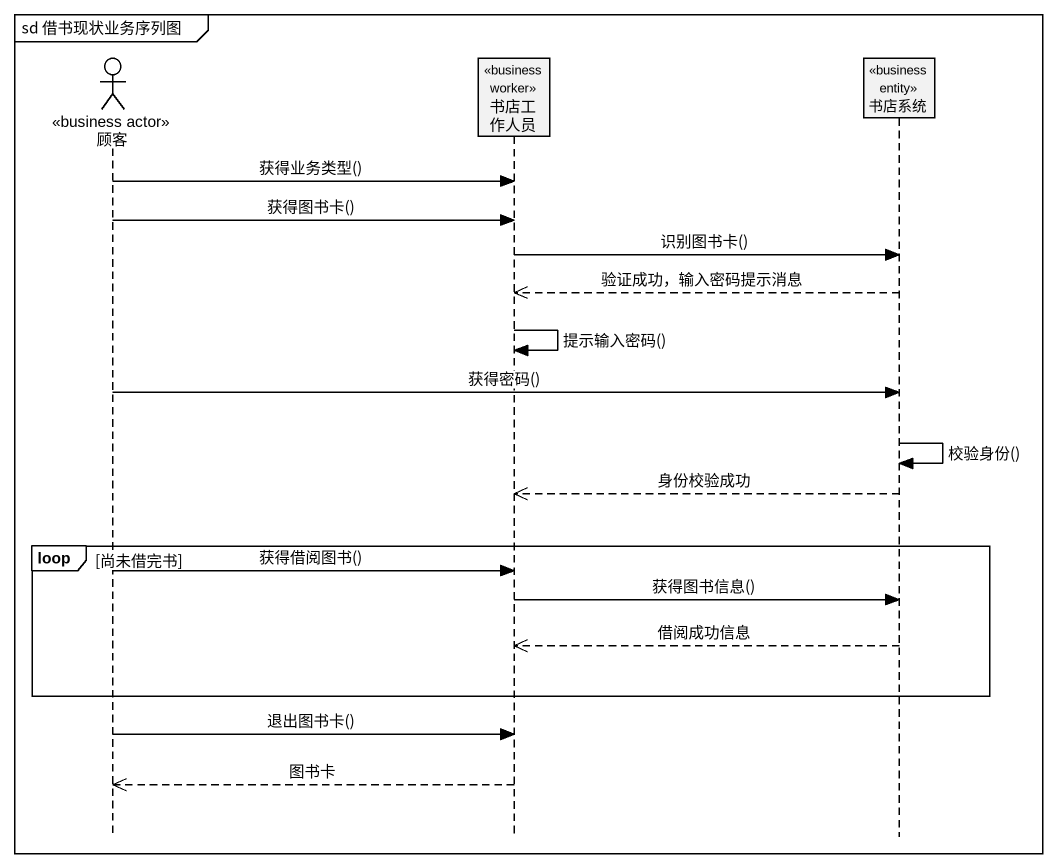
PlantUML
@startuml
mainframe sd 借书现状业务序列图
hide footbox
actor 顾客 <<business actor>>
participant 书店工作人员 <<business worker>>
participant 书店系统 <<business entity>>

顾客 -> 书店工作人员 : 获得业务类型()
顾客 -> 书店工作人员 : 获得图书卡()
书店工作人员 -> 书店系统 : 识别图书卡()
书店系统 -->> 书店工作人员 : 验证成功，输入密码提示消息
书店工作人员 -> 书店工作人员 : 提示输入密码()
顾客 -> 书店系统 : 获得密码()
书店系统 -> 书店系统 : 校验身份()
书店系统 -->> 书店工作人员 : 身份校验成功
loop 尚未借完书
  顾客 -> 书店工作人员 : 获得借阅图书()
  书店工作人员 -> 书店系统 : 获得图书信息()
  书店系统 -->> 书店工作人员 : 借阅成功信息
end
顾客 -> 书店工作人员 : 退出图书卡()
书店工作人员 -->> 顾客 : 图书卡
@enduml
